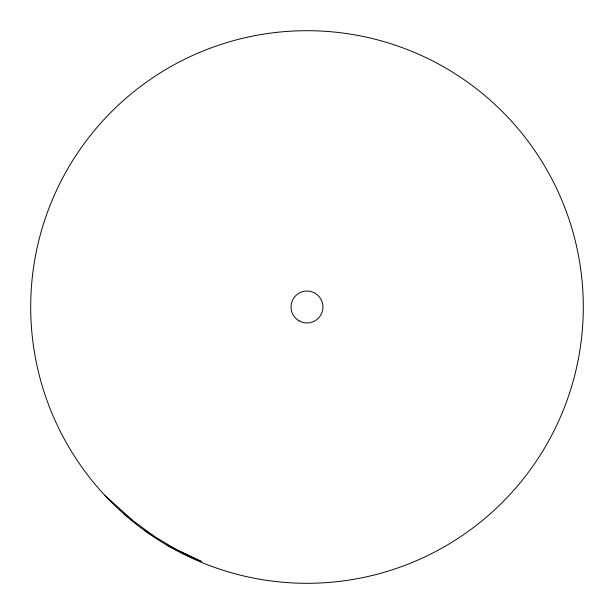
<?xml version="1.0" encoding="UTF-8"?>
<svg xmlns="http://www.w3.org/2000/svg" width="614" height="614" viewBox="0 0 614 614"><rect width="100%" height="100%" fill="white"/><g stroke="black" fill="none" stroke-linecap="round" stroke-linejoin="round"><path stroke-width="0.92" d="M166.924 545.163L201.546 561.595L177.093 550.037L144.597 530.534M123.782 513.811L153.899 536.129M104.672 495.168L132.179 520.02M299.018 320.83A15.972 15.972 0 0 0 322.972 307A15.972 15.972 0 0 0 299.018 293.17A15.972 15.972 0 0 0 299.018 320.83M168.85 546.283A276.3 276.3 0 0 0 583.3 307A276.3 276.3 0 0 0 168.85 67.717A276.3 276.3 0 0 0 168.85 546.283"/></g></svg>
